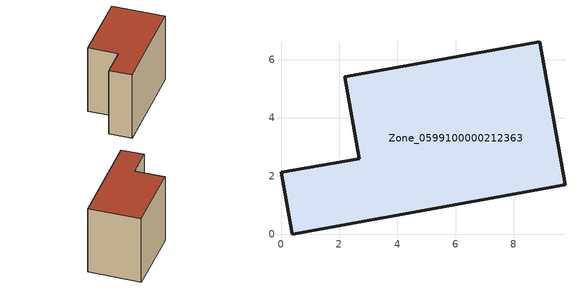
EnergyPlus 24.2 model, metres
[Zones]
Zone_0599100000212363
 floor ground (C_G): 0,2.13 2.69,2.6 2.19,5.42 8.89,6.62 9.76,1.7 0.38,0 z0
 wall outside (C_F): 2.69,2.6 0,2.13 0.38,0 9.76,1.7 8.89,6.62 2.19,5.42 2.69,2.6 z0:6.81
 roof outside (C_R): 8.89,6.62 2.19,5.42 2.69,2.6 0,2.13 0.38,0 9.76,1.7 z6.81
[BUILDING]
Pand.0599100000212363: North Axis=0; Terrain=City; Loads Convergence Tolerance Value=0.04; Temperature Convergence Tolerance Value=0.4; Solar Distribution=FullExterior; Maximum Number of Warmup Days=25; Minimum Number of Warmup Days=1
[Site:Location]
Rotterdam.The.Hague.AP_ZH_NLD Design_Conditions: Latitude=51.96; Longitude=4.45; Time Zone=1; Elevation=-4.5
[SITE:GROUNDTEMPERATURE:BUILDINGSURFACE]
18, 18, 18, 18, 18, 18, 18, 18, 18, 18, 18, 18
[MATERIAL] Thermal Absorptance=0.9; Solar Absorptance=0.7; Visible Absorptance=0.7
Name | Roughness | Thickness | Conductivity | Density | Specific Heat
G.TI.1946 | MediumSmooth | 0.15 | 1 | 540 | 1210
F.TI.1946 | Rough | 0.3 | 0.857143 | 1920 | 840
R.TI.1946 | MediumRough | 0.2 | 0.1 | 1500 | 1000
[CONSTRUCTION]
C_G: G.TI.1946
C_F: F.TI.1946
C_R: R.TI.1946
[ZONE]
Zone_0599100000212363: Type=1; Multiplier=1; Ceiling Height=Autocalculate; Volume=Autocalculate; Floor Area=autocalculate; Part of Total Floor Area=Yes
[ZONEINFILTRATION:DESIGNFLOWRATE]
Infil_Zone_0599100000212363: Zone or ZoneList or Space or SpaceList=Zone_0599100000212363; Schedule=AlwaysOn; Design Flow Rate Calculation Method=Flow/Area; Flow Rate per Floor Area=0.003; Constant Term Coefficient=1; Temperature Term Coefficient=0; Velocity Term Coefficient=0; Velocity Squared Term Coefficient=0
[HVACTEMPLATE:ZONE:IDEALLOADSAIRSYSTEM]
Zone_0599100000212363: Maximum Heating Supply Air Temperature=50; Minimum Cooling Supply Air Temperature=13; Maximum Heating Supply Air Humidity Ratio=0.0156; Minimum Cooling Supply Air Humidity Ratio=0.0077; Heating Limit=NoLimit; Cooling Limit=NoLimit; Dehumidification Control Type=ConstantSensibleHeatRatio; Cooling Sensible Heat Ratio=0.7; Dehumidification Setpoint=60; Humidification Control Type=None; Humidification Setpoint=30; Outdoor Air Method=None; Outdoor Air Flow Rate per Person=0.00944; Outdoor Air Flow Rate per Zone Floor Area=0; Outdoor Air Flow Rate per Zone=0; Demand Controlled Ventilation Type=None; Outdoor Air Economizer Type=NoEconomizer; Heat Recovery Type=None; Sensible Heat Recovery Effectiveness=0.7; Latent Heat Recovery Effectiveness=0.65
[ZONECONTROL:THERMOSTAT]
ThermostatControl_Zone_0599100000212363: Zone or ZoneList=Zone_0599100000212363; Control Type Schedule=DualSetpointControlType; Control 1=Thermostat_Zone_0599100000212363; Temperature Difference Between Cutout And Setpoint=0
[THERMOSTATSETPOINT:DUALSETPOINT]
Thermostat_Zone_0599100000212363: Heating Setpoint Temperature Schedule=HeatingSetpoint_Zone_0599100000212363; Cooling Setpoint Temperature Schedule=CoolingSetpoint_Zone_0599100000212363
[SCHEDULE:COMPACT]
HeatingSetpoint_Zone_0599100000212363: Through: 12/31, For: AllDays, Until: 24:00, 21
CoolingSetpoint_Zone_0599100000212363: Through: 12/31, For: AllDays, Until: 24:00, 24
DualSetpointControlType: Through: 12/31, For: AllDays, Until: 24:00, 4
AlwaysOn: Through: 12/31, For: AllDays, Until: 24:00, 1
